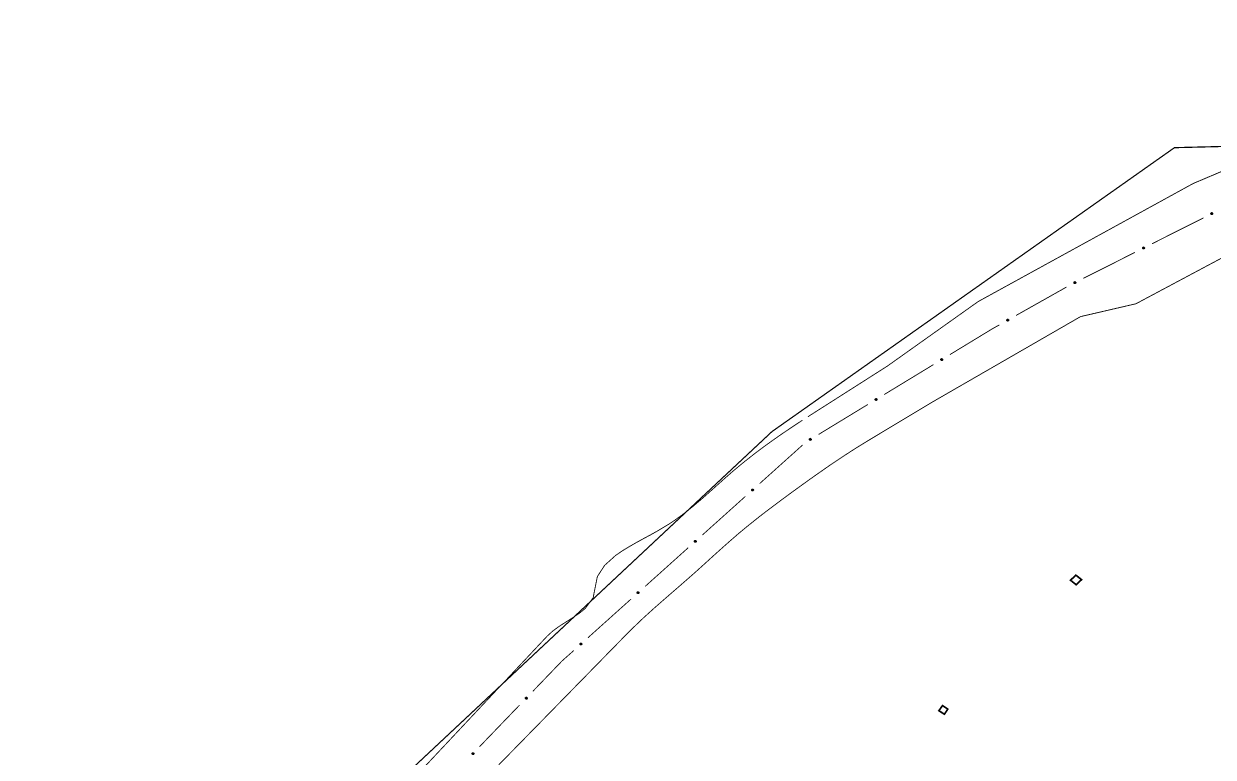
# Model space of a CAD drawing. Extents: x 203640 to 206998, y 4842129 to 4844379.
# Drawn here: x 203641.7 to 203889.2, y 4844218.1 to 4844370.8 of the extents above; entities that cross this region are included whole.
import ezdxf

# ---------------------------------------------------------------- set-up
doc = ezdxf.new("R2010")
doc.units = 0
doc.header["$LTSCALE"] = 1.5
doc.header["$MEASUREMENT"] = 0
for name, color, linetype in [('LM-LIM-SETOR-FISCAL', 7, 'CONTINUOUS'), ('SV-EIXO-RUA-PAV', 20, 'CONTINUOUS'), ('SV-PONTE-BUEIRO', 249, 'CONTINUOUS'), ('SV-RUA-PAVIM-S-GUIA-C-GUIA', 7, 'CONTINUOUS')]:
    doc.layers.add(name, color=color, linetype=linetype)
doc.linetypes.add('Limite', pattern='A,20,-3,[130,ltypeshp.shx,S=6.35,R=0,X=0,Y=0],-3,20', length=46)

msp = doc.modelspace()

# ---------------------------------------------------------------- linework, layer by layer
at = {"layer": 'LM-LIM-SETOR-FISCAL', "linetype": 'Limite', "ltscale": 0.1}
msp.add_lwpolyline([(204386.27, 4843269.09, 0.25, 0.25, 0), (204360.48, 4843290.61, 0.25, 0.25, 0), (204333.1, 4843314.33, 0.25, 0.25, 0), (204303.81, 4843341.71, 0.25, 0.25, 0), (204232.78, 4843413.44, 0.25, 0.25, 0), (204175.36, 4843367.2, 0.25, 0.25, 0), (204109.71, 4843437.19, 0.25, 0.25, 0), (204166.18, 4843494.71, 0.25, 0.25, 0), (203909.26, 4843763, 0.25, 0.25, 0), (203912.44, 4843785.51, 0.25, 0.25, 0), (203913.05, 4843789.79, 0.25, 0.25, 0), (203877.62, 4843867.46, 0.25, 0.25, 0), (203794.15, 4843988.66, 0.25, 0.25, 0), (203701.31, 4844063.01, 0.25, 0.25, 0), (203641.86, 4844130.76, 0.25, 0.25, 0), (203713.59, 4844207.44, 0.25, 0.25, 0), (203797.37, 4844285.88, 0.25, 0.25, 0), (203881.13, 4844344.97, 0.25, 0.25, 0), (204891.87, 4844370.63, 0.25, 0.25, 0)], format="xyseb", dxfattribs=at)
at = {"layer": 'SV-EIXO-RUA-PAV', "const_width": 0.18}
for points in [[(203887.2, 4844330.38), (203876.48, 4844324.98)], [(203872.91, 4844323.18), (203862.19, 4844317.78)], [(203858.64, 4844315.95), (203848.18, 4844310.06)], [(203843.19, 4844307.25), (203834.41, 4844301.91)], [(203843.83, 4844307.61), (203843.19, 4844307.25)], [(203844.7, 4844308.1), (203843.83, 4844307.61)], [(203831, 4844299.84), (203820.74, 4844293.6)], [(203817.32, 4844291.53), (203807.07, 4844285.29)], [(203803.75, 4844283.09), (203794.82, 4844275.07)], [(203791.84, 4844272.4), (203782.91, 4844264.38)], [(203779.94, 4844261.71), (203771.01, 4844253.69)], [(203768.03, 4844251.02), (203759.1, 4844243)], [(203756.13, 4844240.33), (203753.89, 4844238.33)], [(203753.63, 4844238.09), (203747.63, 4844231.86)], [(203753.89, 4844238.33), (203753.63, 4844238.09)], [(203744.86, 4844228.98), (203736.54, 4844220.33)]]:
    msp.add_lwpolyline(points, dxfattribs=at)
at = {"layer": 'SV-EIXO-RUA-PAV'}
for points in [[(203889.08, 4844331.21), (203889.06, 4844331.16), (203889.04, 4844331.12), (203889.01, 4844331.1), (203888.98, 4844331.08), (203888.95, 4844331.07), (203888.92, 4844331.06), (203888.87, 4844331.06), (203888.83, 4844331.08), (203888.79, 4844331.1), (203888.76, 4844331.13), (203888.74, 4844331.16), (203888.73, 4844331.19), (203888.73, 4844331.23), (203888.73, 4844331.27), (203888.75, 4844331.32), (203888.77, 4844331.35), (203888.79, 4844331.38), (203888.83, 4844331.4), (203888.86, 4844331.41), (203888.89, 4844331.41), (203888.94, 4844331.41), (203888.98, 4844331.4), (203889.02, 4844331.37), (203889.04, 4844331.35), (203889.06, 4844331.32), (203889.07, 4844331.28), (203889.08, 4844331.25), (203889.08, 4844331.21)], [(203874.87, 4844324.05), (203874.86, 4844324), (203874.84, 4844323.96), (203874.81, 4844323.94), (203874.78, 4844323.92), (203874.75, 4844323.91), (203874.71, 4844323.9), (203874.67, 4844323.9), (203874.62, 4844323.92), (203874.59, 4844323.94), (203874.56, 4844323.97), (203874.54, 4844324), (203874.53, 4844324.03), (203874.52, 4844324.07), (203874.53, 4844324.11), (203874.54, 4844324.16), (203874.56, 4844324.19), (203874.59, 4844324.22), (203874.62, 4844324.24), (203874.66, 4844324.25), (203874.69, 4844324.26), (203874.73, 4844324.25), (203874.78, 4844324.24), (203874.82, 4844324.22), (203874.84, 4844324.19), (203874.86, 4844324.16), (203874.87, 4844324.13), (203874.88, 4844324.09), (203874.87, 4844324.05)], [(203860.59, 4844316.85), (203860.57, 4844316.8), (203860.55, 4844316.76), (203860.52, 4844316.74), (203860.49, 4844316.72), (203860.46, 4844316.71), (203860.42, 4844316.7), (203860.38, 4844316.7), (203860.34, 4844316.72), (203860.3, 4844316.74), (203860.27, 4844316.77), (203860.25, 4844316.8), (203860.24, 4844316.83), (203860.24, 4844316.87), (203860.24, 4844316.91), (203860.25, 4844316.96), (203860.28, 4844316.99), (203860.3, 4844317.02), (203860.33, 4844317.04), (203860.37, 4844317.05), (203860.4, 4844317.05), (203860.45, 4844317.05), (203860.49, 4844317.04), (203860.53, 4844317.01), (203860.55, 4844316.99), (203860.57, 4844316.96), (203860.58, 4844316.92), (203860.59, 4844316.89), (203860.59, 4844316.85)], [(203846.62, 4844309.05), (203846.61, 4844309.01), (203846.59, 4844308.97), (203846.56, 4844308.94), (203846.53, 4844308.92), (203846.5, 4844308.91), (203846.46, 4844308.9), (203846.42, 4844308.9), (203846.37, 4844308.91), (203846.34, 4844308.94), (203846.31, 4844308.96), (203846.29, 4844308.99), (203846.27, 4844309.02), (203846.27, 4844309.06), (203846.27, 4844309.1), (203846.28, 4844309.15), (203846.3, 4844309.19), (203846.33, 4844309.21), (203846.36, 4844309.23), (203846.39, 4844309.25), (203846.43, 4844309.25), (203846.47, 4844309.25), (203846.51, 4844309.24), (203846.55, 4844309.22), (203846.58, 4844309.19), (203846.6, 4844309.16), (203846.61, 4844309.13), (203846.62, 4844309.1), (203846.62, 4844309.05)], [(203832.89, 4844300.86), (203832.87, 4844300.81), (203832.86, 4844300.77), (203832.83, 4844300.74), (203832.8, 4844300.72), (203832.77, 4844300.71), (203832.73, 4844300.7), (203832.69, 4844300.7), (203832.65, 4844300.71), (203832.61, 4844300.73), (203832.58, 4844300.75), (203832.56, 4844300.78), (203832.54, 4844300.81), (203832.53, 4844300.85), (203832.53, 4844300.89), (203832.55, 4844300.94), (203832.56, 4844300.98), (203832.59, 4844301), (203832.62, 4844301.03), (203832.65, 4844301.04), (203832.69, 4844301.05), (203832.73, 4844301.05), (203832.77, 4844301.04), (203832.81, 4844301.02), (203832.84, 4844300.99), (203832.86, 4844300.97), (203832.88, 4844300.93), (203832.89, 4844300.9), (203832.89, 4844300.86)], [(203819.21, 4844292.54), (203819.2, 4844292.5), (203819.18, 4844292.46), (203819.16, 4844292.43), (203819.13, 4844292.41), (203819.1, 4844292.4), (203819.06, 4844292.39), (203819.02, 4844292.39), (203818.97, 4844292.4), (203818.93, 4844292.42), (203818.91, 4844292.44), (203818.89, 4844292.47), (203818.87, 4844292.5), (203818.86, 4844292.54), (203818.86, 4844292.58), (203818.87, 4844292.63), (203818.89, 4844292.67), (203818.92, 4844292.69), (203818.95, 4844292.71), (203818.98, 4844292.73), (203819.01, 4844292.74), (203819.06, 4844292.74), (203819.1, 4844292.73), (203819.14, 4844292.71), (203819.17, 4844292.68), (203819.19, 4844292.65), (203819.2, 4844292.62), (203819.21, 4844292.59), (203819.21, 4844292.54)], [(203805.54, 4844284.23), (203805.53, 4844284.19), (203805.51, 4844284.15), (203805.49, 4844284.12), (203805.46, 4844284.1), (203805.43, 4844284.08), (203805.39, 4844284.08), (203805.35, 4844284.07), (203805.3, 4844284.09), (203805.26, 4844284.11), (203805.23, 4844284.13), (203805.21, 4844284.16), (203805.2, 4844284.19), (203805.19, 4844284.23), (203805.19, 4844284.27), (203805.2, 4844284.32), (203805.22, 4844284.36), (203805.25, 4844284.38), (203805.27, 4844284.4), (203805.31, 4844284.42), (203805.34, 4844284.43), (203805.38, 4844284.43), (203805.43, 4844284.42), (203805.47, 4844284.4), (203805.5, 4844284.37), (203805.52, 4844284.34), (203805.53, 4844284.31), (203805.54, 4844284.28), (203805.54, 4844284.23)], [(203793.51, 4844273.75), (203793.51, 4844273.7), (203793.5, 4844273.66), (203793.48, 4844273.63), (203793.45, 4844273.6), (203793.42, 4844273.58), (203793.39, 4844273.57), (203793.35, 4844273.56), (203793.3, 4844273.56), (203793.26, 4844273.57), (203793.23, 4844273.59), (203793.2, 4844273.62), (203793.18, 4844273.64), (203793.16, 4844273.68), (203793.16, 4844273.72), (203793.16, 4844273.77), (203793.17, 4844273.81), (203793.19, 4844273.84), (203793.22, 4844273.87), (203793.24, 4844273.89), (203793.28, 4844273.9), (203793.32, 4844273.91), (203793.37, 4844273.91), (203793.41, 4844273.9), (203793.44, 4844273.88), (203793.46, 4844273.85), (203793.49, 4844273.82), (203793.5, 4844273.79), (203793.51, 4844273.75)], [(203781.6, 4844263.06), (203781.6, 4844263.01), (203781.59, 4844262.97), (203781.57, 4844262.94), (203781.55, 4844262.91), (203781.52, 4844262.89), (203781.48, 4844262.88), (203781.44, 4844262.87), (203781.4, 4844262.87), (203781.35, 4844262.88), (203781.32, 4844262.9), (203781.29, 4844262.93), (203781.27, 4844262.95), (203781.26, 4844262.99), (203781.25, 4844263.03), (203781.25, 4844263.08), (203781.27, 4844263.12), (203781.29, 4844263.15), (203781.31, 4844263.18), (203781.34, 4844263.2), (203781.37, 4844263.21), (203781.41, 4844263.22), (203781.46, 4844263.22), (203781.5, 4844263.21), (203781.53, 4844263.19), (203781.56, 4844263.16), (203781.58, 4844263.13), (203781.6, 4844263.1), (203781.6, 4844263.06)], [(203769.7, 4844252.37), (203769.7, 4844252.32), (203769.69, 4844252.28), (203769.67, 4844252.25), (203769.64, 4844252.22), (203769.61, 4844252.2), (203769.58, 4844252.19), (203769.54, 4844252.18), (203769.49, 4844252.18), (203769.45, 4844252.2), (203769.42, 4844252.21), (203769.39, 4844252.24), (203769.37, 4844252.26), (203769.35, 4844252.3), (203769.35, 4844252.34), (203769.35, 4844252.39), (203769.36, 4844252.43), (203769.38, 4844252.46), (203769.41, 4844252.49), (203769.43, 4844252.51), (203769.47, 4844252.52), (203769.51, 4844252.53), (203769.56, 4844252.53), (203769.6, 4844252.52), (203769.63, 4844252.5), (203769.65, 4844252.47), (203769.67, 4844252.45), (203769.69, 4844252.41), (203769.7, 4844252.37)], [(203757.79, 4844241.68), (203757.79, 4844241.63), (203757.78, 4844241.59), (203757.76, 4844241.56), (203757.74, 4844241.53), (203757.71, 4844241.51), (203757.67, 4844241.5), (203757.63, 4844241.49), (203757.58, 4844241.49), (203757.54, 4844241.51), (203757.51, 4844241.52), (203757.48, 4844241.55), (203757.46, 4844241.58), (203757.45, 4844241.61), (203757.44, 4844241.65), (203757.44, 4844241.7), (203757.46, 4844241.74), (203757.48, 4844241.77), (203757.5, 4844241.8), (203757.53, 4844241.82), (203757.56, 4844241.83), (203757.6, 4844241.84), (203757.65, 4844241.84), (203757.69, 4844241.83), (203757.72, 4844241.81), (203757.75, 4844241.78), (203757.77, 4844241.76), (203757.79, 4844241.72), (203757.79, 4844241.68)], [(203746.42, 4844230.45), (203746.43, 4844230.4), (203746.42, 4844230.36), (203746.4, 4844230.32), (203746.38, 4844230.3), (203746.35, 4844230.27), (203746.32, 4844230.26), (203746.28, 4844230.24), (203746.23, 4844230.24), (203746.19, 4844230.25), (203746.15, 4844230.27), (203746.13, 4844230.29), (203746.1, 4844230.32), (203746.09, 4844230.35), (203746.08, 4844230.39), (203746.07, 4844230.44), (203746.08, 4844230.48), (203746.1, 4844230.51), (203746.12, 4844230.54), (203746.15, 4844230.57), (203746.18, 4844230.58), (203746.22, 4844230.59), (203746.27, 4844230.59), (203746.31, 4844230.59), (203746.35, 4844230.57), (203746.37, 4844230.55), (203746.4, 4844230.52), (203746.41, 4844230.49), (203746.42, 4844230.45)], [(203735.33, 4844218.92), (203735.33, 4844218.87), (203735.32, 4844218.83), (203735.3, 4844218.8), (203735.28, 4844218.77), (203735.25, 4844218.75), (203735.22, 4844218.73), (203735.18, 4844218.72), (203735.13, 4844218.72), (203735.09, 4844218.73), (203735.06, 4844218.74), (203735.03, 4844218.77), (203735.01, 4844218.79), (203734.99, 4844218.83), (203734.98, 4844218.87), (203734.98, 4844218.91), (203734.99, 4844218.96), (203735, 4844218.99), (203735.03, 4844219.02), (203735.05, 4844219.04), (203735.09, 4844219.06), (203735.13, 4844219.07), (203735.17, 4844219.07), (203735.22, 4844219.06), (203735.25, 4844219.04), (203735.28, 4844219.02), (203735.3, 4844218.99), (203735.32, 4844218.96), (203735.33, 4844218.92)]]:
    msp.add_lwpolyline(points, close=True, dxfattribs=at)
for points in [[(203888.94, 4844331.41), (203888.73, 4844331.27)], [(203888.98, 4844331.4), (203888.73, 4844331.23)], [(203888.96, 4844331.4), (203888.73, 4844331.25)], [(203889, 4844331.39), (203888.73, 4844331.21)], [(203889.02, 4844331.37), (203888.73, 4844331.19)], [(203888.91, 4844331.41), (203888.74, 4844331.3)], [(203889.03, 4844331.36), (203888.74, 4844331.18)], [(203889.04, 4844331.35), (203888.74, 4844331.16)], [(203888.89, 4844331.41), (203888.75, 4844331.32)], [(203889.05, 4844331.33), (203888.75, 4844331.15)], [(203888.87, 4844331.41), (203888.76, 4844331.34)], [(203889.06, 4844331.32), (203888.76, 4844331.13)], [(203888.86, 4844331.41), (203888.77, 4844331.35)], [(203889.06, 4844331.3), (203888.78, 4844331.12)], [(203889.07, 4844331.28), (203888.79, 4844331.1)], [(203889.07, 4844331.26), (203888.81, 4844331.09)], [(203889.08, 4844331.25), (203888.83, 4844331.08)], [(203889.08, 4844331.23), (203888.85, 4844331.07)], [(203889.08, 4844331.21), (203888.87, 4844331.06)], [(203889.07, 4844331.18), (203888.9, 4844331.07)], [(203889.06, 4844331.16), (203888.92, 4844331.06)], [(203889.05, 4844331.14), (203888.94, 4844331.07)], [(203889.04, 4844331.12), (203888.95, 4844331.07)], [(203874.78, 4844324.24), (203874.52, 4844324.07)], [(203874.73, 4844324.25), (203874.53, 4844324.11)], [(203874.75, 4844324.24), (203874.53, 4844324.09)], [(203874.79, 4844324.23), (203874.53, 4844324.05)], [(203874.82, 4844324.22), (203874.53, 4844324.03)], [(203874.69, 4844324.26), (203874.54, 4844324.16)], [(203874.71, 4844324.25), (203874.54, 4844324.14)], [(203874.82, 4844324.2), (203874.54, 4844324.02)], [(203874.84, 4844324.19), (203874.54, 4844324)], [(203874.85, 4844324.17), (203874.55, 4844323.99)], [(203874.66, 4844324.25), (203874.56, 4844324.19)], [(203874.67, 4844324.25), (203874.56, 4844324.18)], [(203874.86, 4844324.16), (203874.56, 4844323.97)], [(203874.86, 4844324.14), (203874.58, 4844323.96)], [(203874.87, 4844324.13), (203874.59, 4844323.94)], [(203874.87, 4844324.11), (203874.61, 4844323.93)], [(203874.88, 4844324.09), (203874.62, 4844323.92)], [(203874.87, 4844324.07), (203874.65, 4844323.91)], [(203874.87, 4844324.05), (203874.67, 4844323.9)], [(203874.87, 4844324.02), (203874.7, 4844323.91)], [(203874.86, 4844324), (203874.71, 4844323.9)], [(203874.85, 4844323.98), (203874.74, 4844323.91)], [(203874.84, 4844323.96), (203874.75, 4844323.91)], [(203860.45, 4844317.05), (203860.24, 4844316.91)], [(203860.49, 4844317.04), (203860.24, 4844316.87)], [(203860.47, 4844317.04), (203860.24, 4844316.89)], [(203860.51, 4844317.02), (203860.24, 4844316.85)], [(203860.53, 4844317.01), (203860.24, 4844316.83)], [(203860.4, 4844317.05), (203860.25, 4844316.96)], [(203860.42, 4844317.05), (203860.25, 4844316.94)], [(203860.54, 4844317), (203860.25, 4844316.82)], [(203860.55, 4844316.99), (203860.25, 4844316.8)], [(203860.56, 4844316.97), (203860.26, 4844316.79)], [(203860.38, 4844317.05), (203860.27, 4844316.98)], [(203860.57, 4844316.96), (203860.27, 4844316.77)], [(203860.37, 4844317.05), (203860.28, 4844316.99)], [(203860.57, 4844316.94), (203860.29, 4844316.76)], [(203860.58, 4844316.92), (203860.3, 4844316.74)], [(203860.58, 4844316.9), (203860.32, 4844316.73)], [(203860.59, 4844316.89), (203860.34, 4844316.72)], [(203860.59, 4844316.87), (203860.36, 4844316.71)], [(203860.59, 4844316.85), (203860.38, 4844316.7)], [(203860.58, 4844316.82), (203860.41, 4844316.71)], [(203860.57, 4844316.8), (203860.42, 4844316.7)], [(203860.56, 4844316.78), (203860.45, 4844316.71)], [(203860.55, 4844316.76), (203860.46, 4844316.71)], [(203846.47, 4844309.25), (203846.27, 4844309.1)], [(203846.51, 4844309.24), (203846.27, 4844309.06)], [(203846.49, 4844309.24), (203846.27, 4844309.08)], [(203846.53, 4844309.23), (203846.27, 4844309.05)], [(203846.55, 4844309.22), (203846.27, 4844309.02)], [(203846.43, 4844309.25), (203846.28, 4844309.15)], [(203846.44, 4844309.25), (203846.28, 4844309.13)], [(203846.39, 4844309.25), (203846.3, 4844309.19)], [(203846.4, 4844309.25), (203846.3, 4844309.17)], [(203846.56, 4844309.21), (203846.28, 4844309.01)], [(203846.58, 4844309.19), (203846.29, 4844308.99)], [(203846.58, 4844309.18), (203846.3, 4844308.98)], [(203846.6, 4844309.16), (203846.31, 4844308.96)], [(203846.6, 4844309.15), (203846.33, 4844308.95)], [(203846.61, 4844309.13), (203846.34, 4844308.94)], [(203846.61, 4844309.11), (203846.36, 4844308.93)], [(203846.62, 4844309.1), (203846.37, 4844308.91)], [(203846.62, 4844309.08), (203846.4, 4844308.91)], [(203846.62, 4844309.05), (203846.42, 4844308.9)], [(203846.61, 4844309.03), (203846.45, 4844308.91)], [(203846.61, 4844309.01), (203846.46, 4844308.9)], [(203846.59, 4844308.99), (203846.49, 4844308.91)], [(203846.59, 4844308.97), (203846.5, 4844308.91)], [(203832.73, 4844301.05), (203832.53, 4844300.89)], [(203832.77, 4844301.04), (203832.53, 4844300.85)], [(203832.75, 4844301.04), (203832.54, 4844300.87)], [(203832.79, 4844301.03), (203832.54, 4844300.84)], [(203832.81, 4844301.02), (203832.54, 4844300.81)], [(203832.69, 4844301.05), (203832.55, 4844300.94)], [(203832.7, 4844301.05), (203832.55, 4844300.92)], [(203832.82, 4844301.01), (203832.55, 4844300.8)], [(203832.65, 4844301.04), (203832.56, 4844300.98)], [(203832.66, 4844301.04), (203832.56, 4844300.96)], [(203832.84, 4844300.99), (203832.56, 4844300.78)], [(203832.85, 4844300.98), (203832.57, 4844300.77)], [(203832.86, 4844300.97), (203832.58, 4844300.75)], [(203832.86, 4844300.95), (203832.6, 4844300.74)], [(203832.88, 4844300.93), (203832.61, 4844300.73)], [(203832.88, 4844300.91), (203832.63, 4844300.72)], [(203832.89, 4844300.9), (203832.65, 4844300.71)], [(203832.88, 4844300.88), (203832.67, 4844300.71)], [(203832.89, 4844300.86), (203832.69, 4844300.7)], [(203832.88, 4844300.83), (203832.72, 4844300.7)], [(203832.87, 4844300.81), (203832.73, 4844300.7)], [(203832.86, 4844300.79), (203832.76, 4844300.71)], [(203832.86, 4844300.77), (203832.77, 4844300.71)], [(203819.06, 4844292.74), (203818.86, 4844292.58)], [(203819.1, 4844292.73), (203818.86, 4844292.54)], [(203819.08, 4844292.73), (203818.86, 4844292.56)], [(203819.01, 4844292.74), (203818.87, 4844292.63)], [(203819.03, 4844292.73), (203818.87, 4844292.61)], [(203819.12, 4844292.72), (203818.87, 4844292.52)], [(203819.14, 4844292.71), (203818.87, 4844292.5)], [(203819.15, 4844292.69), (203818.88, 4844292.49)], [(203818.98, 4844292.73), (203818.89, 4844292.67)], [(203818.99, 4844292.73), (203818.89, 4844292.65)], [(203819.17, 4844292.68), (203818.89, 4844292.47)], [(203819.18, 4844292.67), (203818.9, 4844292.46)], [(203819.19, 4844292.65), (203818.91, 4844292.44)], [(203819.19, 4844292.64), (203818.93, 4844292.43)], [(203819.2, 4844292.62), (203818.93, 4844292.42)], [(203819.2, 4844292.6), (203818.96, 4844292.41)], [(203819.21, 4844292.59), (203818.97, 4844292.4)], [(203819.21, 4844292.57), (203819, 4844292.39)], [(203819.21, 4844292.54), (203819.02, 4844292.39)], [(203819.21, 4844292.52), (203819.05, 4844292.39)], [(203819.2, 4844292.5), (203819.06, 4844292.39)], [(203819.19, 4844292.48), (203819.09, 4844292.4)], [(203819.18, 4844292.46), (203819.1, 4844292.4)], [(203805.38, 4844284.43), (203805.19, 4844284.27)], [(203805.43, 4844284.42), (203805.19, 4844284.23)], [(203805.41, 4844284.42), (203805.19, 4844284.25)], [(203805.34, 4844284.43), (203805.2, 4844284.32)], [(203805.36, 4844284.42), (203805.2, 4844284.3)], [(203805.45, 4844284.41), (203805.2, 4844284.21)], [(203805.47, 4844284.4), (203805.2, 4844284.19)], [(203805.48, 4844284.38), (203805.21, 4844284.18)], [(203805.5, 4844284.37), (203805.21, 4844284.16)], [(203805.31, 4844284.42), (203805.22, 4844284.36)], [(203805.32, 4844284.42), (203805.22, 4844284.34)], [(203805.5, 4844284.36), (203805.22, 4844284.15)], [(203805.52, 4844284.34), (203805.23, 4844284.13)], [(203805.52, 4844284.32), (203805.25, 4844284.12)], [(203805.53, 4844284.31), (203805.26, 4844284.11)], [(203805.53, 4844284.29), (203805.29, 4844284.1)], [(203805.54, 4844284.28), (203805.3, 4844284.09)], [(203805.54, 4844284.26), (203805.33, 4844284.08)], [(203805.54, 4844284.23), (203805.35, 4844284.07)], [(203805.53, 4844284.21), (203805.38, 4844284.08)], [(203805.53, 4844284.19), (203805.39, 4844284.08)], [(203805.52, 4844284.16), (203805.42, 4844284.09)], [(203805.51, 4844284.15), (203805.43, 4844284.08)], [(203793.37, 4844273.91), (203793.16, 4844273.68)], [(203793.32, 4844273.91), (203793.16, 4844273.72)], [(203793.34, 4844273.91), (203793.16, 4844273.7)], [(203793.28, 4844273.9), (203793.16, 4844273.77)], [(203793.29, 4844273.9), (203793.16, 4844273.75)], [(203793.24, 4844273.89), (203793.17, 4844273.81)], [(203793.26, 4844273.89), (203793.17, 4844273.79)], [(203793.41, 4844273.9), (203793.18, 4844273.64)], [(203793.38, 4844273.9), (203793.18, 4844273.67)], [(203793.42, 4844273.89), (203793.19, 4844273.63)], [(203793.44, 4844273.88), (203793.2, 4844273.62)], [(203793.45, 4844273.86), (203793.21, 4844273.61)], [(203793.46, 4844273.85), (203793.23, 4844273.59)], [(203793.47, 4844273.84), (203793.25, 4844273.59)], [(203793.49, 4844273.82), (203793.26, 4844273.57)], [(203793.49, 4844273.81), (203793.28, 4844273.57)], [(203793.5, 4844273.79), (203793.3, 4844273.56)], [(203793.5, 4844273.77), (203793.33, 4844273.56)], [(203793.51, 4844273.75), (203793.35, 4844273.56)], [(203793.51, 4844273.72), (203793.37, 4844273.57)], [(203793.51, 4844273.7), (203793.39, 4844273.57)], [(203793.5, 4844273.68), (203793.41, 4844273.58)], [(203793.5, 4844273.66), (203793.42, 4844273.58)], [(203781.41, 4844263.22), (203781.25, 4844263.03)], [(203781.37, 4844263.21), (203781.25, 4844263.08)], [(203781.46, 4844263.22), (203781.26, 4844262.99)], [(203781.44, 4844263.22), (203781.26, 4844263.01)], [(203781.39, 4844263.21), (203781.26, 4844263.06)], [(203781.35, 4844263.2), (203781.26, 4844263.1)], [(203781.5, 4844263.21), (203781.27, 4844262.95)], [(203781.48, 4844263.21), (203781.27, 4844262.98)], [(203781.34, 4844263.2), (203781.27, 4844263.12)], [(203781.51, 4844263.2), (203781.29, 4844262.94)], [(203781.53, 4844263.19), (203781.29, 4844262.93)], [(203781.54, 4844263.17), (203781.31, 4844262.92)], [(203781.56, 4844263.16), (203781.32, 4844262.9)], [(203781.57, 4844263.15), (203781.34, 4844262.9)], [(203781.58, 4844263.13), (203781.35, 4844262.88)], [(203781.58, 4844263.12), (203781.38, 4844262.88)], [(203781.6, 4844263.1), (203781.4, 4844262.87)], [(203781.6, 4844263.08), (203781.42, 4844262.87)], [(203781.6, 4844263.06), (203781.44, 4844262.87)], [(203781.6, 4844263.03), (203781.47, 4844262.88)], [(203781.6, 4844263.01), (203781.48, 4844262.88)], [(203781.6, 4844262.99), (203781.51, 4844262.89)], [(203781.59, 4844262.97), (203781.52, 4844262.89)], [(203769.56, 4844252.53), (203769.35, 4844252.3)], [(203769.51, 4844252.53), (203769.35, 4844252.34)], [(203769.53, 4844252.53), (203769.35, 4844252.32)], [(203769.47, 4844252.52), (203769.35, 4844252.39)], [(203769.48, 4844252.52), (203769.35, 4844252.37)], [(203769.57, 4844252.52), (203769.36, 4844252.29)], [(203769.43, 4844252.51), (203769.36, 4844252.43)], [(203769.45, 4844252.51), (203769.36, 4844252.41)], [(203769.6, 4844252.52), (203769.37, 4844252.26)], [(203769.61, 4844252.51), (203769.38, 4844252.25)], [(203769.63, 4844252.5), (203769.39, 4844252.24)], [(203769.64, 4844252.48), (203769.4, 4844252.23)], [(203769.65, 4844252.47), (203769.42, 4844252.21)], [(203769.66, 4844252.46), (203769.44, 4844252.21)], [(203769.67, 4844252.45), (203769.45, 4844252.2)], [(203769.68, 4844252.43), (203769.47, 4844252.19)], [(203769.69, 4844252.41), (203769.49, 4844252.18)], [(203769.69, 4844252.39), (203769.52, 4844252.18)], [(203769.7, 4844252.37), (203769.54, 4844252.18)], [(203769.7, 4844252.34), (203769.56, 4844252.19)], [(203769.7, 4844252.32), (203769.58, 4844252.19)], [(203769.69, 4844252.3), (203769.6, 4844252.2)], [(203769.69, 4844252.28), (203769.61, 4844252.2)], [(203757.6, 4844241.84), (203757.44, 4844241.65)], [(203757.56, 4844241.83), (203757.44, 4844241.7)], [(203757.65, 4844241.84), (203757.45, 4844241.61)], [(203757.63, 4844241.84), (203757.45, 4844241.63)], [(203757.58, 4844241.83), (203757.45, 4844241.68)], [(203757.54, 4844241.82), (203757.45, 4844241.73)], [(203757.69, 4844241.83), (203757.46, 4844241.58)], [(203757.67, 4844241.83), (203757.46, 4844241.6)], [(203757.53, 4844241.82), (203757.46, 4844241.74)], [(203757.7, 4844241.82), (203757.48, 4844241.56)], [(203757.72, 4844241.81), (203757.48, 4844241.55)], [(203757.73, 4844241.79), (203757.5, 4844241.54)], [(203757.75, 4844241.78), (203757.51, 4844241.52)], [(203757.76, 4844241.77), (203757.53, 4844241.52)], [(203757.77, 4844241.76), (203757.54, 4844241.51)], [(203757.77, 4844241.74), (203757.57, 4844241.5)], [(203757.79, 4844241.72), (203757.58, 4844241.49)], [(203757.79, 4844241.7), (203757.61, 4844241.49)], [(203757.79, 4844241.68), (203757.63, 4844241.49)], [(203757.79, 4844241.65), (203757.66, 4844241.5)], [(203757.79, 4844241.63), (203757.67, 4844241.5)], [(203757.79, 4844241.61), (203757.7, 4844241.51)], [(203757.78, 4844241.59), (203757.71, 4844241.51)], [(203746.18, 4844230.58), (203746.07, 4844230.44)], [(203746.22, 4844230.59), (203746.08, 4844230.39)], [(203746.25, 4844230.59), (203746.08, 4844230.37)], [(203746.2, 4844230.58), (203746.08, 4844230.42)], [(203746.15, 4844230.57), (203746.08, 4844230.48)], [(203746.16, 4844230.57), (203746.08, 4844230.47)], [(203746.27, 4844230.59), (203746.09, 4844230.35)], [(203746.31, 4844230.59), (203746.1, 4844230.32)], [(203746.29, 4844230.59), (203746.1, 4844230.34)], [(203746.33, 4844230.58), (203746.12, 4844230.31)], [(203746.35, 4844230.57), (203746.13, 4844230.29)], [(203746.36, 4844230.56), (203746.14, 4844230.28)], [(203746.37, 4844230.55), (203746.15, 4844230.27)], [(203746.38, 4844230.53), (203746.18, 4844230.26)], [(203746.4, 4844230.52), (203746.19, 4844230.25)], [(203746.4, 4844230.5), (203746.21, 4844230.25)], [(203746.41, 4844230.49), (203746.23, 4844230.24)], [(203746.42, 4844230.47), (203746.26, 4844230.25)], [(203746.42, 4844230.45), (203746.28, 4844230.24)], [(203746.42, 4844230.42), (203746.3, 4844230.26)], [(203746.43, 4844230.4), (203746.32, 4844230.26)], [(203746.42, 4844230.37), (203746.34, 4844230.27)], [(203746.42, 4844230.36), (203746.35, 4844230.27)], [(203735.13, 4844219.07), (203734.98, 4844218.87)], [(203735.09, 4844219.06), (203734.98, 4844218.91)], [(203735.1, 4844219.06), (203734.98, 4844218.9)], [(203735.17, 4844219.07), (203734.99, 4844218.83)], [(203735.15, 4844219.06), (203734.99, 4844218.85)], [(203735.05, 4844219.04), (203734.99, 4844218.96)], [(203735.07, 4844219.04), (203734.99, 4844218.94)], [(203735.19, 4844219.06), (203735, 4844218.81)], [(203735.22, 4844219.06), (203735.01, 4844218.79)], [(203735.23, 4844219.05), (203735.02, 4844218.78)], [(203735.25, 4844219.04), (203735.03, 4844218.77)], [(203735.26, 4844219.03), (203735.04, 4844218.76)], [(203735.28, 4844219.02), (203735.06, 4844218.74)], [(203735.29, 4844219), (203735.08, 4844218.74)], [(203735.3, 4844218.99), (203735.09, 4844218.73)], [(203735.31, 4844218.97), (203735.12, 4844218.72)], [(203735.32, 4844218.96), (203735.13, 4844218.72)], [(203735.32, 4844218.94), (203735.16, 4844218.72)], [(203735.33, 4844218.92), (203735.18, 4844218.72)], [(203735.33, 4844218.89), (203735.21, 4844218.73)], [(203735.33, 4844218.87), (203735.22, 4844218.73)], [(203735.32, 4844218.85), (203735.24, 4844218.75)], [(203735.32, 4844218.83), (203735.25, 4844218.75)]]:
    msp.add_lwpolyline(points, dxfattribs=at)
at = {"layer": 'SV-PONTE-BUEIRO', "linetype": 'Continuous', "const_width": 0.35, "flags": 128}
for points in [[(203860.68, 4844254.03), (203859.5, 4844254.96), (203860.63, 4844256.01), (203861.8, 4844255.08)], [(203832.87, 4844228.88), (203833.97, 4844228.13), (203833.25, 4844227.07), (203832.12, 4844227.81)]]:
    msp.add_lwpolyline(points, close=True, dxfattribs=at)
at = {"layer": 'SV-RUA-PAVIM-S-GUIA-C-GUIA', "const_width": 0.18}
for points in [[(203885.02, 4844337.51), (203902.21, 4844344.8)], [(203840.29, 4844312.95), (203885.02, 4844337.51)], [(203895.34, 4844324.34), (203873.12, 4844312.49)], [(203821.39, 4844299.52), (203840.29, 4844312.95)], [(203873.12, 4844312.49), (203861.6, 4844309.82)], [(203861.6, 4844309.82), (203830.95, 4844292.15)], [(203804.84, 4844288.97), (203821.39, 4844299.52)], [(203830.95, 4844292.15), (203817.34, 4844283.98)], [(203750.64, 4844243.36), (203751.78, 4844244.4), (203753.1, 4844245.36), (203754.51, 4844246.27), (203755.93, 4844247.16), (203757.29, 4844248.08), (203758.51, 4844249.06), (203760.18, 4844251.34), (203760.49, 4844252.96), (203761.05, 4844255.73), (203762.57, 4844258.07), (203764.82, 4844260.09), (203766.14, 4844261.01), (203767.56, 4844261.88), (203769.04, 4844262.73), (203770.55, 4844263.56), (203772.07, 4844264.38), (203773.56, 4844265.21), (203775.94, 4844266.64), (203777.27, 4844267.53), (203778.54, 4844268.44), (203779.75, 4844269.37), (203780.93, 4844270.31), (203783.18, 4844272.23), (203785.35, 4844274.17), (203787.51, 4844276.11), (203789.22, 4844277.61), (203791.49, 4844279.5), (203793.83, 4844281.34), (203795.03, 4844282.25), (203796.25, 4844283.14), (203797.47, 4844284.02), (203798.71, 4844284.89), (203799.96, 4844285.75), (203801.21, 4844286.6), (203802.47, 4844287.44), (203803.73, 4844288.26)], [(203817.34, 4844283.98), (203814.79, 4844282.41), (203812.27, 4844280.78), (203809.77, 4844279.11), (203808.54, 4844278.26), (203807.31, 4844277.4), (203806.08, 4844276.54), (203804.86, 4844275.67), (203803.64, 4844274.79), (203802.42, 4844273.91), (203800.87, 4844272.78), (203799.66, 4844271.89), (203798.45, 4844270.99), (203797.25, 4844270.09), (203796.05, 4844269.18), (203794.87, 4844268.27), (203792.52, 4844266.4), (203790.38, 4844264.63), (203788.12, 4844262.66), (203785.88, 4844260.66), (203784.77, 4844259.65), (203783.66, 4844258.64), (203782.55, 4844257.64), (203781.44, 4844256.63), (203779.71, 4844255.11), (203778.58, 4844254.12), (203777.45, 4844253.14), (203776.31, 4844252.15), (203775.18, 4844251.17), (203774.05, 4844250.18), (203772.92, 4844249.19), (203770.7, 4844247.18), (203768.53, 4844245.11), (203767.17, 4844243.76)], [(203700.72, 4844190.17), (203750.64, 4844243.36)], [(203767.17, 4844243.76), (203737.36, 4844213.3)]]:
    msp.add_lwpolyline(points, dxfattribs=at)

doc.saveas('drawing.dxf')
